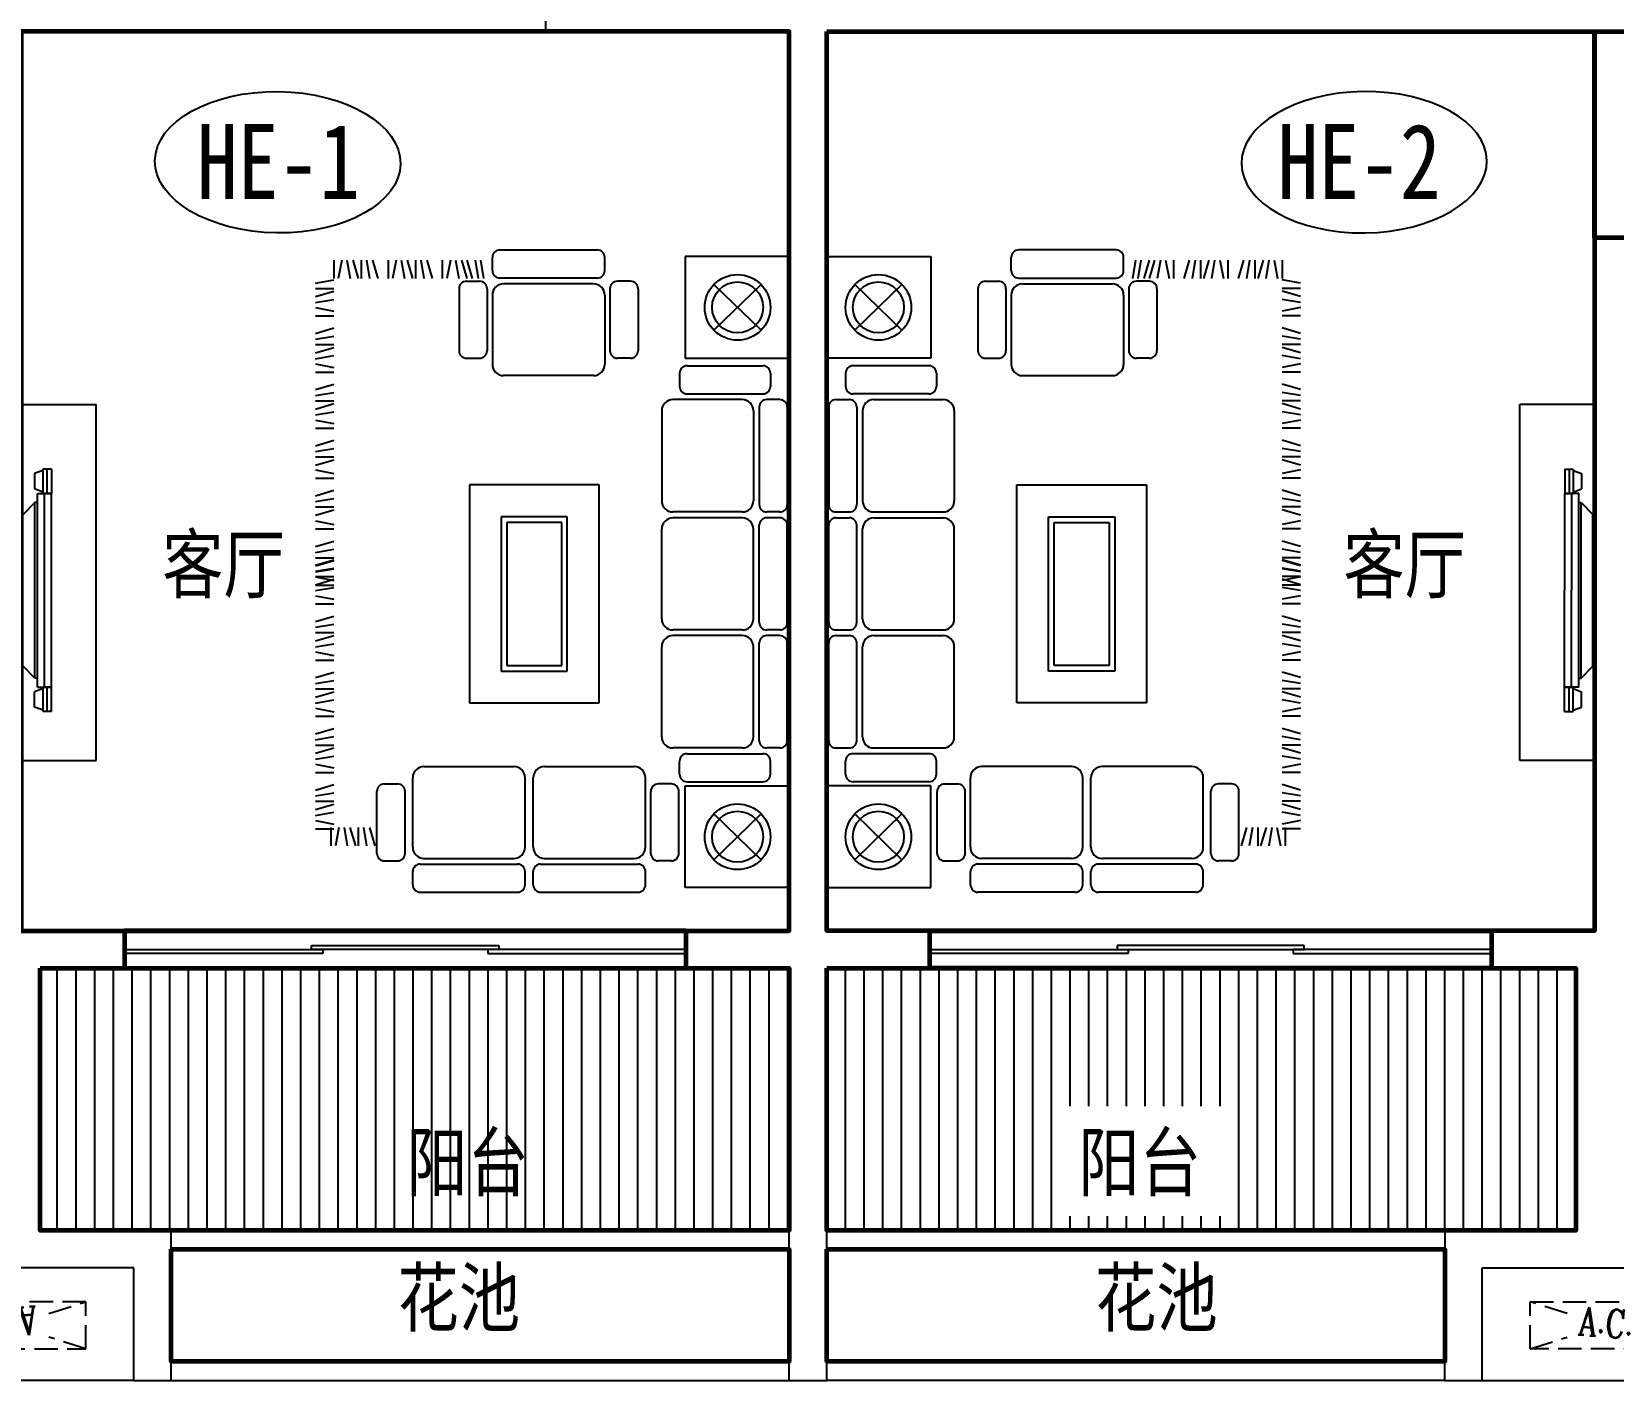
# Model space of a CAD drawing. Extents: x -555681 to -532641, y -677327 to -662427.
# Drawn here: x -547986 to -539541, y -677327 to -670127 of the extents above; entities that cross this region are included whole.
import ezdxf
from ezdxf.enums import TextEntityAlignment as Align

# ---------------------------------------------------------------- set-up
doc = ezdxf.new("R2010")
doc.units = 0
doc.header["$LTSCALE"] = 1000
doc.header["$MEASUREMENT"] = 0
doc.linetypes.add('DASH', pattern=[0.35, 0.25, -0.1])
doc.layers.get('0').update_dxf_attribs({"linetype": 'CONTINUOUS'})
for name, color, linetype in [('F', 8, 'CONTINUOUS'), ('KT', 5, 'DASH'), ('PUB_TEXT', 7, 'CONTINUOUS'), ('WALL', 2, 'CONTINUOUS'), ('屋顶轮廓阳台', 5, 'CONTINUOUS')]:
    doc.layers.add(name, color=color, linetype=linetype)
for name, color, linetype, lineweight in [('GT_客厅', 2, 'CONTINUOUS', 60), ('GT_花园', 74, 'CONTINUOUS', 60), ('GT_过道', 30, 'CONTINUOUS', 60), ('GT_门', 120, 'CONTINUOUS', 60), ('GT_阳台', 6, 'CONTINUOUS', 60)]:
    doc.layers.add(name, color=color, linetype=linetype, lineweight=lineweight)
doc.styles.add('-黑体', font='simhei.ttf', dxfattribs={"width": 0.8})
doc.styles.add('COMPLEX', font='COMPLEX')
doc.styles.add('黑体', font='simhei.ttf')

msp = doc.modelspace()

# ---------------------------------------------------------------- linework, layer by layer
for p, q in [((-548040.9, -672117.6), (-547641, -672117.5)), ((-547641, -674017.5), (-547641, -672117.5)), ((-540040.2, -674017.5), (-540040.2, -672117.5)), ((-539640.3, -672117.6), (-540040.2, -672117.5)), ((-539640.2, -674017.6), (-539640.2, -672117.6)), ((-547925.5, -672469.5), (-547970.5, -672486.7)), ((-547880.5, -672462.3), (-547925.5, -672462.3)), ((-547925.5, -672462.3), (-547925.4, -672592.3)), ((-547904.2, -672462.3), (-547904.1, -672592.3)), ((-547880.5, -672462.3), (-547880.4, -672592.3)), ((-539800.7, -672462.3), (-539755.7, -672462.3)), ((-539800.7, -672462.3), (-539800.7, -672592.3)), ((-539777, -672462.3), (-539777.1, -672592.3)), ((-539755.7, -672462.3), (-539755.7, -672592.3)), ((-539755.7, -672469.5), (-539710.7, -672486.7)), ((-547970.5, -672486.7), (-547970.5, -672567.9)), ((-539710.7, -672486.7), (-539710.7, -672567.9)), ((-547968.5, -672640.8), (-548030.4, -672705.6)), ((-547925.5, -672585.1), (-547970.5, -672567.9)), ((-547968.2, -673578.8), (-547968.5, -672640.8)), ((-547955.4, -672640.8), (-547968.5, -672640.8)), ((-547955.1, -673627.3), (-547955.4, -672592.3)), ((-547955.4, -672592.3), (-547880.4, -672592.3)), ((-547880.4, -672592.3), (-547925.4, -672592.3)), ((-547917.5, -673627.3), (-547917.9, -672592.3)), ((-547880.1, -673627.3), (-547880.4, -672592.3)), ((-539801.1, -673627.3), (-539800.7, -672592.3)), ((-539725.7, -672592.3), (-539800.7, -672592.3)), ((-539800.7, -672592.3), (-539755.7, -672592.3)), ((-539763.7, -673627.3), (-539763.3, -672592.3)), ((-539755.7, -672585.1), (-539710.7, -672567.9)), ((-539726.1, -673627.3), (-539725.7, -672592.3)), ((-539725.8, -672640.8), (-539712.7, -672640.8)), ((-539713, -673578.8), (-539712.7, -672640.8)), ((-539712.7, -672640.8), (-539650.8, -672705.6)), ((-539651, -673514), (-539650.8, -672705.6)), ((-547968.2, -673578.8), (-548030.2, -673514)), ((-539713, -673578.8), (-539651, -673514)), ((-547925.1, -673634.5), (-547970.1, -673651.7)), ((-547970.1, -673732.9), (-547970.1, -673651.7)), ((-547955.1, -673578.8), (-547968.2, -673578.8)), ((-547955.1, -673627.3), (-547880.1, -673627.3)), ((-547880.1, -673627.3), (-547925.1, -673627.3)), ((-547925.1, -673757.3), (-547925.1, -673627.3)), ((-547903.7, -673757.3), (-547903.8, -673627.3)), ((-547880.1, -673757.3), (-547880.1, -673627.3)), ((-539801.1, -673627.3), (-539756.1, -673627.3)), ((-539726.1, -673627.3), (-539801.1, -673627.3)), ((-539801.1, -673757.3), (-539801.1, -673627.3)), ((-539777.4, -673757.3), (-539777.4, -673627.3)), ((-539756.1, -673757.3), (-539756.1, -673627.3)), ((-539756.1, -673634.5), (-539711.1, -673651.7)), ((-539726.1, -673578.8), (-539713, -673578.8)), ((-539711.1, -673732.9), (-539711.1, -673651.7)), ((-547925.1, -673750.1), (-547970.1, -673732.9)), ((-539756.1, -673750.1), (-539711.1, -673732.9)), ((-547880.1, -673757.3), (-547925.1, -673757.3)), ((-539801.1, -673757.3), (-539756.1, -673757.3)), ((-548040.3, -674017.6), (-547641, -674017.5)), ((-539640.9, -674017.6), (-540040.2, -674017.5))]:
    msp.add_line(p, q)
at = {"color": 0, "linetype": 'Continuous', "extrusion": (0, 0, -1)}
for p, q in [((-547490.9, -675048.3), (-547490.9, -675027.4)), ((-547490.9, -675027.4), (-546430.9, -675027.4)), ((-546430.9, -675048.3), (-547490.9, -675048.3)), ((-546490.9, -675027.4), (-546490.9, -675006.6)), ((-546490.9, -675006.6), (-545490.9, -675006.6)), ((-545490.9, -675027.4), (-546490.9, -675027.4)), ((-546430.9, -675027.4), (-546430.9, -675048.3)), ((-545550.9, -675027.4), (-545550.9, -675048.3)), ((-544490.9, -675027.4), (-545550.9, -675027.4)), ((-545550.9, -675048.3), (-544490.9, -675048.3)), ((-545490.9, -675006.6), (-545490.9, -675027.4)), ((-544490.9, -675048.3), (-544490.9, -675027.4)), ((-543190.9, -675048.3), (-543190.9, -675027.4)), ((-543190.9, -675027.4), (-542130.9, -675027.4)), ((-542130.9, -675048.3), (-543190.9, -675048.3)), ((-542190.9, -675006.6), (-542190.9, -675027.4)), ((-541190.9, -675006.6), (-542190.9, -675006.6)), ((-542190.9, -675027.4), (-541190.9, -675027.4)), ((-542130.9, -675027.4), (-542130.9, -675048.3)), ((-541250.9, -675027.4), (-541250.9, -675048.3)), ((-540190.9, -675027.4), (-541250.9, -675027.4)), ((-541250.9, -675048.3), (-540190.9, -675048.3)), ((-541190.9, -675027.4), (-541190.9, -675006.6)), ((-540190.9, -675048.3), (-540190.9, -675027.4))]:
    msp.add_line(p, q, dxfattribs=at)
at = {"layer": 'F'}
for p, q in [((-546373.2, -671347, 0), (-546373.2, -671445, 0)), ((-546329.4, -671347, 0), (-546348.5, -671445, 0)), ((-546302.2, -671347, 0), (-546285.6, -671445, 0)), ((-546270.7, -671347, 0), (-546241.9, -671445, 0)), ((-546226.5, -671347, 0), (-546226.5, -671445, 0)), ((-546198.2, -671347, 0), (-546181.6, -671445, 0)), ((-546166.6, -671347, 0), (-546137.8, -671445, 0)), ((-546083.2, -671347, 0), (-546083.2, -671445, 0)), ((-546039.4, -671347, 0), (-546058.5, -671445, 0)), ((-546012.2, -671347, 0), (-545995.6, -671445, 0)), ((-545980.7, -671347, 0), (-545951.9, -671445, 0)), ((-545936.5, -671347, 0), (-545936.5, -671445, 0)), ((-545908.2, -671347, 0), (-545891.6, -671445, 0)), ((-545876.6, -671347, 0), (-545847.8, -671445, 0)), ((-545793.2, -671347, 0), (-545793.2, -671445, 0)), ((-545749.4, -671347, 0), (-545768.5, -671445, 0)), ((-545722.2, -671347, 0), (-545705.6, -671445, 0)), ((-545690.7, -671347, 0), (-545661.9, -671445, 0)), ((-545662.3, -671347, 0), (-545633.5, -671445, 0)), ((-545618.2, -671347, 0), (-545601.6, -671445, 0)), ((-545589.8, -671347, 0), (-545573.2, -671445, 0)), ((-545526, -671403.1, 0), (-545526, -671333.1, 0)), ((-545486, -671293.1, 0), (-544966, -671293.1, 0)), ((-544926, -671403.1, 0), (-544926, -671333.1, 0)), ((-544496, -671328.2, 0), (-544496, -671870.8, 0)), ((-543938.2, -671328.2, 0), (-544496, -671328.2, 0)), ((-543938.2, -671870.8, 0), (-543938.2, -671328.2, 0)), ((-543743.6, -671870.8, 0), (-543743.6, -671328.2, 0)), ((-543743.6, -671328.2, 0), (-543185.8, -671328.2, 0)), ((-543185.8, -671328.2, 0), (-543185.8, -671870.8, 0)), ((-542755.8, -671403.1, 0), (-542755.8, -671333.1, 0)), ((-542195.8, -671293.1, 0), (-542715.8, -671293.1, 0)), ((-542155.8, -671403.1, 0), (-542155.8, -671333.1, 0)), ((-542092, -671347, 0), (-542108.6, -671445, 0)), ((-542063.6, -671347, 0), (-542080.2, -671445, 0)), ((-542019.5, -671347, 0), (-542048.3, -671445, 0)), ((-541991.1, -671347, 0), (-542019.9, -671445, 0)), ((-541959.6, -671347, 0), (-541976.2, -671445, 0)), ((-541932.4, -671347, 0), (-541913.3, -671445, 0)), ((-541888.6, -671347, 0), (-541888.6, -671445, 0)), ((-541805.2, -671347, 0), (-541834, -671445, 0)), ((-541773.6, -671347, 0), (-541790.2, -671445, 0)), ((-541745.3, -671347, 0), (-541745.3, -671445, 0)), ((-541701.1, -671347, 0), (-541729.9, -671445, 0)), ((-541669.6, -671347, 0), (-541686.2, -671445, 0)), ((-541642.4, -671347, 0), (-541623.3, -671445, 0)), ((-541598.6, -671347, 0), (-541598.6, -671445, 0)), ((-541515.2, -671347, 0), (-541544, -671445, 0)), ((-541483.6, -671347, 0), (-541500.2, -671445, 0)), ((-541455.3, -671347, 0), (-541455.3, -671445, 0)), ((-541411.1, -671347, 0), (-541439.9, -671445, 0)), ((-541379.6, -671347, 0), (-541396.2, -671445, 0)), ((-541352.4, -671347, 0), (-541333.3, -671445, 0)), ((-541308.6, -671347, 0), (-541308.6, -671445, 0)), ((-546471.1, -671469.6, 0), (-546373.2, -671453, 0)), ((-544966, -671443.1, 0), (-545486, -671443.1, 0)), ((-542715.8, -671443.1, 0), (-542195.8, -671443.1, 0)), ((-541210.7, -671469.6, 0), (-541308.6, -671453, 0)), ((-546471.1, -671497.9, 0), (-546373.2, -671497.9, 0)), ((-546471.1, -671542.1, 0), (-546373.2, -671513.3, 0)), ((-545704, -671500.2, 0), (-545704, -671830.7, 0)), ((-545664, -671460.2, 0), (-545594, -671460.2, 0)), ((-545554, -671500.2, 0), (-545554, -671830.7, 0)), ((-545526, -671533.5, 0), (-545526, -671903.5, 0)), ((-544986, -671473.5, 0), (-545466, -671473.5, 0)), ((-544926, -671533.5, 0), (-544926, -671903.5, 0)), ((-544898, -671500.2, 0), (-544898, -671830.7, 0)), ((-544788, -671460.2, 0), (-544858, -671460.2, 0)), ((-544748, -671500.2, 0), (-544748, -671830.7, 0)), ((-544091.4, -671477.2, 0), (-544342.8, -671721.8, 0)), ((-544342.8, -671477.2, 0), (-544091.4, -671721.8, 0)), ((-543590.4, -671477.2, 0), (-543339, -671721.8, 0)), ((-543339, -671477.2, 0), (-543590.4, -671721.8, 0)), ((-542933.8, -671500.2, 0), (-542933.8, -671830.7, 0)), ((-542893.8, -671460.2, 0), (-542823.8, -671460.2, 0)), ((-542783.8, -671500.2, 0), (-542783.8, -671830.7, 0)), ((-542755.8, -671533.5, 0), (-542755.8, -671903.5, 0)), ((-542695.8, -671473.5, 0), (-542215.8, -671473.5, 0)), ((-542155.8, -671533.5, 0), (-542155.8, -671903.5, 0)), ((-542127.8, -671500.2, 0), (-542127.8, -671830.7, 0)), ((-542017.8, -671460.2, 0), (-542087.8, -671460.2, 0)), ((-541977.8, -671500.2, 0), (-541977.8, -671830.7, 0)), ((-541210.7, -671497.9, 0), (-541308.6, -671497.9, 0)), ((-541210.7, -671542.1, 0), (-541308.6, -671513.3, 0)), ((-546471.1, -671573.6, 0), (-546373.2, -671557, 0)), ((-546471.1, -671600.8, 0), (-546373.2, -671619.9, 0)), ((-541210.7, -671573.6, 0), (-541308.6, -671557, 0)), ((-541210.7, -671600.8, 0), (-541308.6, -671619.9, 0)), ((-546471.1, -671644.6, 0), (-546373.2, -671644.6, 0)), ((-546471.1, -671738, 0), (-546373.2, -671709.2, 0)), ((-541210.7, -671644.6, 0), (-541308.6, -671644.6, 0)), ((-541210.7, -671738, 0), (-541308.6, -671709.2, 0)), ((-546471.1, -671769.6, 0), (-546373.2, -671753, 0)), ((-541210.7, -671769.6, 0), (-541308.6, -671753, 0)), ((-546471.1, -671797.9, 0), (-546373.2, -671797.9, 0)), ((-546471.1, -671842.1, 0), (-546373.2, -671813.3, 0)), ((-546471.1, -671873.6, 0), (-546373.2, -671857, 0)), ((-545664, -671870.7, 0), (-545594, -671870.7, 0)), ((-544788, -671870.7, 0), (-544858, -671870.7, 0)), ((-544496, -671870.8, 0), (-543938.2, -671870.8, 0)), ((-543185.8, -671870.8, 0), (-543743.6, -671870.8, 0)), ((-542893.8, -671870.7, 0), (-542823.8, -671870.7, 0)), ((-542017.8, -671870.7, 0), (-542087.8, -671870.7, 0)), ((-541210.7, -671797.9, 0), (-541308.6, -671797.9, 0)), ((-541210.7, -671842.1, 0), (-541308.6, -671813.3, 0)), ((-541210.7, -671873.6, 0), (-541308.6, -671857, 0)), ((-546471.1, -671900.8, 0), (-546373.2, -671919.9, 0)), ((-546471.1, -671944.6, 0), (-546373.2, -671944.6, 0)), ((-544986, -671963.5, 0), (-545466, -671963.5, 0)), ((-544526.4, -671951.2, 0), (-544526.4, -672021.2, 0)), ((-544486.4, -671911.2, 0), (-544081.8, -671911.2, 0)), ((-544041.8, -671951.2, 0), (-544041.8, -672021.2, 0)), ((-543640, -671951.2, 0), (-543640, -672021.2, 0)), ((-543195.4, -671911.2, 0), (-543600, -671911.2, 0)), ((-543155.4, -671951.2, 0), (-543155.4, -672021.2, 0)), ((-542695.8, -671963.5, 0), (-542215.8, -671963.5, 0)), ((-541210.7, -671900.8, 0), (-541308.6, -671919.9, 0)), ((-541210.7, -671944.6, 0), (-541308.6, -671944.6, 0)), ((-546471.1, -672038, 0), (-546373.2, -672009.2, 0)), ((-541210.7, -672038, 0), (-541308.6, -672009.2, 0)), ((-546471.1, -672069.6, 0), (-546373.2, -672053, 0)), ((-546471.1, -672097.9, 0), (-546373.2, -672097.9, 0)), ((-546471.1, -672142.1, 0), (-546373.2, -672113.3, 0)), ((-544191.8, -672091.6, 0), (-544561.8, -672091.6, 0)), ((-544486.4, -672061.2, 0), (-544081.8, -672061.2, 0)), ((-544101.4, -672131.6, 0), (-544101.4, -672651.6, 0)), ((-543991.4, -672091.6, 0), (-544061.4, -672091.6, 0)), ((-543951.4, -672131.6, 0), (-543951.4, -672651.6, 0)), ((-543730.4, -672131.6, 0), (-543730.4, -672651.6, 0)), ((-543690.4, -672091.6, 0), (-543620.4, -672091.6, 0)), ((-543195.4, -672061.2, 0), (-543600, -672061.2, 0)), ((-543580.4, -672131.6, 0), (-543580.4, -672651.6, 0)), ((-543490, -672091.6, 0), (-543120, -672091.6, 0)), ((-541210.7, -672069.6, 0), (-541308.6, -672053, 0)), ((-541210.7, -672097.9, 0), (-541308.6, -672097.9, 0)), ((-541210.7, -672142.1, 0), (-541308.6, -672113.3, 0)), ((-546471.1, -672173.6, 0), (-546373.2, -672157, 0)), ((-546471.1, -672200.8, 0), (-546373.2, -672219.9, 0)), ((-544621.8, -672151.6, 0), (-544621.8, -672631.6, 0)), ((-544131.8, -672151.6, 0), (-544131.8, -672631.6, 0)), ((-543550, -672151.6, 0), (-543550, -672631.6, 0)), ((-543060, -672151.6, 0), (-543060, -672631.6, 0)), ((-541210.7, -672173.6, 0), (-541308.6, -672157, 0)), ((-541210.7, -672200.8, 0), (-541308.6, -672219.9, 0)), ((-546471.1, -672244.6, 0), (-546373.2, -672244.6, 0)), ((-541210.7, -672244.6, 0), (-541308.6, -672244.6, 0)), ((-546471.1, -672338, 0), (-546373.2, -672309.2, 0)), ((-546471.1, -672369.6, 0), (-546373.2, -672353, 0)), ((-541210.7, -672338, 0), (-541308.6, -672309.2, 0)), ((-541210.7, -672369.6, 0), (-541308.6, -672353, 0)), ((-546471.1, -672397.9, 0), (-546373.2, -672397.9, 0)), ((-546471.1, -672442.1, 0), (-546373.2, -672413.3, 0)), ((-546471.1, -672467.4, 0), (-546373.2, -672486.5, 0)), ((-541210.7, -672397.9, 0), (-541308.6, -672397.9, 0)), ((-541210.7, -672442.1, 0), (-541308.6, -672413.3, 0)), ((-541210.7, -672467.4, 0), (-541308.6, -672486.5, 0)), ((-546471.1, -672511.2, 0), (-546373.2, -672511.2, 0)), ((-545648.5, -672547.4, 0), (-545648.5, -673710.8, 0)), ((-544955.9, -672547.4, 0), (-545648.5, -672547.4, 0)), ((-544955.9, -673710.8, 0), (-544955.9, -672547.4, 0)), ((-542725.9, -673710.8, 0), (-542725.9, -672547.4, 0)), ((-542725.9, -672547.4, 0), (-542033.3, -672547.4, 0)), ((-542033.3, -672547.4, 0), (-542033.3, -673710.8, 0)), ((-541210.7, -672511.2, 0), (-541308.6, -672511.2, 0)), ((-546471.1, -672604.6, 0), (-546373.2, -672575.8, 0)), ((-546471.1, -672636.2, 0), (-546373.2, -672619.6, 0)), ((-541210.7, -672604.6, 0), (-541308.6, -672575.8, 0)), ((-541210.7, -672636.2, 0), (-541308.6, -672619.6, 0)), ((-546471.1, -672664.5, 0), (-546373.2, -672664.5, 0)), ((-546471.1, -672708.7, 0), (-546373.2, -672679.9, 0)), ((-545478.5, -672717.4, 0), (-545478.5, -673540.8, 0)), ((-545125.9, -672717.4, 0), (-545478.5, -672717.4, 0)), ((-545125.9, -673540.8, 0), (-545125.9, -672717.4, 0)), ((-544191.8, -672691.6, 0), (-544561.8, -672691.6, 0)), ((-544191.8, -672722.9, 0), (-544561.8, -672722.9, 0)), ((-543991.4, -672691.6, 0), (-544061.4, -672691.6, 0)), ((-543991.4, -672722.9, 0), (-544061.4, -672722.9, 0)), ((-543690.4, -672691.6, 0), (-543620.4, -672691.6, 0)), ((-543690.4, -672722.9, 0), (-543620.4, -672722.9, 0)), ((-543490, -672691.6, 0), (-543120, -672691.6, 0)), ((-543490, -672722.9, 0), (-543120, -672722.9, 0)), ((-542555.9, -673540.8, 0), (-542555.9, -672717.4, 0)), ((-542555.9, -672717.4, 0), (-542203.3, -672717.4, 0)), ((-542203.3, -672717.4, 0), (-542203.3, -673540.8, 0)), ((-541210.7, -672664.5, 0), (-541308.6, -672664.5, 0)), ((-541210.7, -672708.7, 0), (-541308.6, -672679.9, 0)), ((-546471.1, -672738.7, 0), (-546373.2, -672757.7, 0)), ((-546471.1, -672782.4, 0), (-546373.2, -672782.4, 0)), ((-545448.5, -672747.4, 0), (-545448.5, -673510.8, 0)), ((-545155.9, -672747.4, 0), (-545448.5, -672747.4, 0)), ((-545155.9, -673510.8, 0), (-545155.9, -672747.4, 0)), ((-544621.8, -673261.6, 0), (-544621.8, -672781.6, 0)), ((-544131.8, -673261.6, 0), (-544131.8, -672781.6, 0)), ((-544101.4, -673281.6, 0), (-544101.4, -672761.6, 0)), ((-543951.4, -673281.6, 0), (-543951.4, -672761.6, 0)), ((-543730.4, -673281.6, 0), (-543730.4, -672761.6, 0)), ((-543580.4, -673281.6, 0), (-543580.4, -672761.6, 0)), ((-543550, -673261.6, 0), (-543550, -672781.6, 0)), ((-543060, -673261.6, 0), (-543060, -672781.6, 0)), ((-542525.9, -673510.8, 0), (-542525.9, -672747.4, 0)), ((-542525.9, -672747.4, 0), (-542233.3, -672747.4, 0)), ((-542233.3, -672747.4, 0), (-542233.3, -673510.8, 0)), ((-541210.7, -672738.7, 0), (-541308.6, -672757.7, 0)), ((-541210.7, -672782.4, 0), (-541308.6, -672782.4, 0)), ((-546471.1, -672875.9, 0), (-546373.2, -672847.1, 0)), ((-546471.1, -672907.4, 0), (-546373.2, -672890.8, 0)), ((-541210.7, -672875.9, 0), (-541308.6, -672847.1, 0)), ((-541210.7, -672907.4, 0), (-541308.6, -672890.8, 0)), ((-546471.1, -672935.8, 0), (-546373.2, -672935.8, 0)), ((-546471.1, -672975.9, 0), (-546373.2, -672947.1, 0)), ((-546471.1, -672979.9, 0), (-546373.2, -672951.1, 0)), ((-541210.7, -672935.8, 0), (-541308.6, -672935.8, 0)), ((-541210.7, -672975.9, 0), (-541308.6, -672947.1, 0)), ((-541210.7, -672979.9, 0), (-541308.6, -672951.1, 0)), ((-546471.1, -673007.4, 0), (-546373.2, -672990.8, 0)), ((-546471.1, -673011.5, 0), (-546373.2, -672994.9, 0)), ((-546471.1, -673035.8, 0), (-546373.2, -673035.8, 0)), ((-546471.1, -673038.7, 0), (-546373.2, -673057.7, 0)), ((-546471.1, -673079.9, 0), (-546373.2, -673051.1, 0)), ((-541210.7, -673007.4, 0), (-541308.6, -672990.8, 0)), ((-541210.7, -673011.5, 0), (-541308.6, -672994.9, 0)), ((-541210.7, -673035.8, 0), (-541308.6, -673035.8, 0)), ((-541210.7, -673038.7, 0), (-541308.6, -673057.7, 0)), ((-541210.7, -673079.9, 0), (-541308.6, -673051.1, 0)), ((-546471.1, -673082.4, 0), (-546373.2, -673082.4, 0)), ((-546471.1, -673111.5, 0), (-546373.2, -673094.9, 0)), ((-546471.1, -673138.7, 0), (-546373.2, -673157.7, 0)), ((-541210.7, -673082.4, 0), (-541308.6, -673082.4, 0)), ((-541210.7, -673111.5, 0), (-541308.6, -673094.9, 0)), ((-541210.7, -673138.7, 0), (-541308.6, -673157.7, 0)), ((-546471.1, -673182.4, 0), (-546373.2, -673182.4, 0)), ((-541210.7, -673182.4, 0), (-541308.6, -673182.4, 0)), ((-546471.1, -673275.9, 0), (-546373.2, -673247.1, 0)), ((-546471.1, -673307.4, 0), (-546373.2, -673290.8, 0)), ((-541210.7, -673275.9, 0), (-541308.6, -673247.1, 0)), ((-541210.7, -673307.4, 0), (-541308.6, -673290.8, 0)), ((-546471.1, -673335.8, 0), (-546373.2, -673335.8, 0)), ((-546471.1, -673379.9, 0), (-546373.2, -673351.1, 0)), ((-546471.1, -673411.5, 0), (-546373.2, -673394.9, 0)), ((-544191.8, -673321.6, 0), (-544561.8, -673321.6, 0)), ((-544191.8, -673351.6, 0), (-544561.8, -673351.6, 0)), ((-544101.4, -673911.6, 0), (-544101.4, -673391.6, 0)), ((-543991.4, -673321.6, 0), (-544061.4, -673321.6, 0)), ((-543991.4, -673351.6, 0), (-544061.4, -673351.6, 0)), ((-543951.4, -673911.6, 0), (-543951.4, -673391.6, 0)), ((-543730.4, -673911.6, 0), (-543730.4, -673391.6, 0)), ((-543690.4, -673321.6, 0), (-543620.4, -673321.6, 0)), ((-543690.4, -673351.6, 0), (-543620.4, -673351.6, 0)), ((-543580.4, -673911.6, 0), (-543580.4, -673391.6, 0)), ((-543490, -673321.6, 0), (-543120, -673321.6, 0)), ((-543490, -673351.6, 0), (-543120, -673351.6, 0)), ((-541210.7, -673335.8, 0), (-541308.6, -673335.8, 0)), ((-541210.7, -673379.9, 0), (-541308.6, -673351.1, 0)), ((-541210.7, -673411.5, 0), (-541308.6, -673394.9, 0)), ((-546471.1, -673438.7, 0), (-546373.2, -673457.7, 0)), ((-546471.1, -673482.4, 0), (-546373.2, -673482.4, 0)), ((-544621.8, -673891.6, 0), (-544621.8, -673411.6, 0)), ((-544131.8, -673891.6, 0), (-544131.8, -673411.6, 0)), ((-543550, -673891.6, 0), (-543550, -673411.6, 0)), ((-543060, -673891.6, 0), (-543060, -673411.6, 0)), ((-541210.7, -673438.7, 0), (-541308.6, -673457.7, 0)), ((-541210.7, -673482.4, 0), (-541308.6, -673482.4, 0)), ((-546471.1, -673575.9, 0), (-546373.2, -673547.1, 0)), ((-545478.5, -673540.8, 0), (-545125.9, -673540.8, 0)), ((-545448.5, -673510.8, 0), (-545155.9, -673510.8, 0)), ((-542203.3, -673540.8, 0), (-542555.9, -673540.8, 0)), ((-542233.3, -673510.8, 0), (-542525.9, -673510.8, 0)), ((-541210.7, -673575.9, 0), (-541308.6, -673547.1, 0)), ((-546471.1, -673607.4, 0), (-546373.2, -673590.8, 0)), ((-546471.1, -673635.8, 0), (-546373.2, -673635.8, 0)), ((-546471.1, -673679.9, 0), (-546373.2, -673651.1, 0)), ((-541210.7, -673607.4, 0), (-541308.6, -673590.8, 0)), ((-541210.7, -673635.8, 0), (-541308.6, -673635.8, 0)), ((-541210.7, -673679.9, 0), (-541308.6, -673651.1, 0)), ((-546471.1, -673711.5, 0), (-546373.2, -673694.9, 0)), ((-546471.1, -673738.7, 0), (-546373.2, -673757.7, 0)), ((-545648.5, -673710.8, 0), (-544955.9, -673710.8, 0)), ((-542033.3, -673710.8, 0), (-542725.9, -673710.8, 0)), ((-541210.7, -673711.5, 0), (-541308.6, -673694.9, 0)), ((-541210.7, -673738.7, 0), (-541308.6, -673757.7, 0)), ((-546471.1, -673782.4, 0), (-546373.2, -673782.4, 0)), ((-541210.7, -673782.4, 0), (-541308.6, -673782.4, 0)), ((-546471.1, -673875.9, 0), (-546373.2, -673847.1, 0)), ((-546471.1, -673907.4, 0), (-546373.2, -673890.8, 0)), ((-541210.7, -673875.9, 0), (-541308.6, -673847.1, 0)), ((-541210.7, -673907.4, 0), (-541308.6, -673890.8, 0)), ((-546471.1, -673935.8, 0), (-546373.2, -673935.8, 0)), ((-546471.1, -673979.9, 0), (-546373.2, -673951.1, 0)), ((-544191.8, -673951.6, 0), (-544561.8, -673951.6, 0)), ((-544486.4, -673982.1, 0), (-544081.8, -673982.1, 0)), ((-543991.4, -673951.6, 0), (-544061.4, -673951.6, 0)), ((-543690.4, -673951.6, 0), (-543620.4, -673951.6, 0)), ((-543195.4, -673982.1, 0), (-543600, -673982.1, 0)), ((-543490, -673951.6, 0), (-543120, -673951.6, 0)), ((-541210.7, -673935.8, 0), (-541308.6, -673935.8, 0)), ((-541210.7, -673979.9, 0), (-541308.6, -673951.1, 0)), ((-546471.1, -674011.5, 0), (-546373.2, -673994.9, 0)), ((-546471.1, -674038.7, 0), (-546373.2, -674057.7, 0)), ((-545891.2, -674051.1, 0), (-545411.2, -674051.1, 0)), ((-545248.2, -674051.1, 0), (-544768.2, -674051.1, 0)), ((-544526.4, -674092.1, 0), (-544526.4, -674022.1, 0)), ((-544041.8, -674092.1, 0), (-544041.8, -674022.1, 0)), ((-543640, -674092.1, 0), (-543640, -674022.1, 0)), ((-543155.4, -674092.1, 0), (-543155.4, -674022.1, 0)), ((-542433.6, -674051.1, 0), (-542913.6, -674051.1, 0)), ((-541790.6, -674051.1, 0), (-542270.6, -674051.1, 0)), ((-541210.7, -674011.5, 0), (-541308.6, -673994.9, 0)), ((-541210.7, -674038.7, 0), (-541308.6, -674057.7, 0)), ((-546471.1, -674082.4, 0), (-546373.2, -674082.4, 0)), ((-546471.1, -674175.9, 0), (-546373.2, -674147.1, 0)), ((-546102.1, -674143.8, 0), (-546032.1, -674143.8, 0)), ((-545951.2, -674481.1, 0), (-545951.2, -674111.1, 0)), ((-545351.2, -674481.1, 0), (-545351.2, -674111.1, 0)), ((-545308.2, -674481.1, 0), (-545308.2, -674111.1, 0)), ((-544708.2, -674481.1, 0), (-544708.2, -674111.1, 0)), ((-544570.2, -674143.8, 0), (-544640.2, -674143.8, 0)), ((-544496, -674697, 0), (-544496, -674154.3, 0)), ((-544496, -674154.3, 0), (-543938.2, -674154.3, 0)), ((-544486.4, -674132.1, 0), (-544081.8, -674132.1, 0)), ((-543938.2, -674154.3, 0), (-543938.2, -674697, 0)), ((-543743.6, -674154.3, 0), (-543743.6, -674697, 0)), ((-543185.8, -674154.3, 0), (-543743.6, -674154.3, 0)), ((-543195.4, -674132.1, 0), (-543600, -674132.1, 0)), ((-543185.8, -674697, 0), (-543185.8, -674154.3, 0)), ((-543111.6, -674143.8, 0), (-543041.6, -674143.8, 0)), ((-542973.6, -674481.1, 0), (-542973.6, -674111.1, 0)), ((-542373.6, -674481.1, 0), (-542373.6, -674111.1, 0)), ((-542330.6, -674481.1, 0), (-542330.6, -674111.1, 0)), ((-541730.6, -674481.1, 0), (-541730.6, -674111.1, 0)), ((-541579.7, -674143.8, 0), (-541649.7, -674143.8, 0)), ((-541210.7, -674082.4, 0), (-541308.6, -674082.4, 0)), ((-541210.7, -674175.9, 0), (-541308.6, -674147.1, 0)), ((-546471.1, -674207.4, 0), (-546373.2, -674190.8, 0)), ((-546471.1, -674235.8, 0), (-546373.2, -674235.8, 0)), ((-546142.1, -674514.4, 0), (-546142.1, -674183.8, 0)), ((-545992.1, -674514.4, 0), (-545992.1, -674183.8, 0)), ((-544680.2, -674514.4, 0), (-544680.2, -674183.8, 0)), ((-544530.2, -674514.4, 0), (-544530.2, -674183.8, 0)), ((-543151.6, -674514.4, 0), (-543151.6, -674183.8, 0)), ((-543001.6, -674514.4, 0), (-543001.6, -674183.8, 0)), ((-541689.7, -674514.4, 0), (-541689.7, -674183.8, 0)), ((-541539.7, -674514.4, 0), (-541539.7, -674183.8, 0)), ((-541210.7, -674207.4, 0), (-541308.6, -674190.8, 0)), ((-541210.7, -674235.8, 0), (-541308.6, -674235.8, 0)), ((-546471.1, -674279.9, 0), (-546373.2, -674251.1, 0)), ((-546471.1, -674311.5, 0), (-546373.2, -674294.9, 0)), ((-544342.8, -674547.9, 0), (-544091.4, -674303.4, 0)), ((-544091.4, -674547.9, 0), (-544342.8, -674303.4, 0)), ((-543339, -674547.9, 0), (-543590.4, -674303.4, 0)), ((-543590.4, -674547.9, 0), (-543339, -674303.4, 0)), ((-541210.7, -674279.9, 0), (-541308.6, -674251.1, 0)), ((-541210.7, -674311.5, 0), (-541308.6, -674294.9, 0)), ((-546471.1, -674338.7, 0), (-546373.2, -674357.7, 0)), ((-546471.1, -674382.4, 0), (-546373.2, -674382.4, 0)), ((-546388.8, -674376.1, 0), (-546388.8, -674474, 0)), ((-546345, -674376.1, 0), (-546364.1, -674474, 0)), ((-546317.9, -674376.1, 0), (-546301.3, -674474, 0)), ((-546286.3, -674376.1, 0), (-546257.5, -674474, 0)), ((-546242.2, -674376.1, 0), (-546242.2, -674474, 0)), ((-546213.8, -674376.1, 0), (-546197.2, -674474, 0)), ((-546182.2, -674376.1, 0), (-546153.4, -674474, 0)), ((-541499.6, -674376.1, 0), (-541528.4, -674474, 0)), ((-541468, -674376.1, 0), (-541484.6, -674474, 0)), ((-541439.6, -674376.1, 0), (-541439.6, -674474, 0)), ((-541395.5, -674376.1, 0), (-541424.3, -674474, 0)), ((-541363.9, -674376.1, 0), (-541380.6, -674474, 0)), ((-541336.8, -674376.1, 0), (-541317.7, -674474, 0)), ((-541210.7, -674338.7, 0), (-541308.6, -674357.7, 0)), ((-541210.7, -674382.4, 0), (-541308.6, -674382.4, 0)), ((-541293, -674376.1, 0), (-541293, -674474, 0)), ((-546102.1, -674554.4, 0), (-546032.1, -674554.4, 0)), ((-545911.2, -674571.5, 0), (-545391.2, -674571.5, 0)), ((-545891.2, -674541.1, 0), (-545411.2, -674541.1, 0)), ((-545268.2, -674571.5, 0), (-544748.2, -674571.5, 0)), ((-545248.2, -674541.1, 0), (-544768.2, -674541.1, 0)), ((-544570.2, -674554.4, 0), (-544640.2, -674554.4, 0)), ((-543111.6, -674554.4, 0), (-543041.6, -674554.4, 0)), ((-542413.6, -674571.5, 0), (-542933.6, -674571.5, 0)), ((-542433.6, -674541.1, 0), (-542913.6, -674541.1, 0)), ((-541770.6, -674571.5, 0), (-542290.6, -674571.5, 0)), ((-541790.6, -674541.1, 0), (-542270.6, -674541.1, 0)), ((-541579.7, -674554.4, 0), (-541649.7, -674554.4, 0)), ((-545951.2, -674681.5, 0), (-545951.2, -674611.5, 0)), ((-545351.2, -674681.5, 0), (-545351.2, -674611.5, 0)), ((-545308.2, -674681.5, 0), (-545308.2, -674611.5, 0)), ((-544708.2, -674681.5, 0), (-544708.2, -674611.5, 0)), ((-542973.6, -674681.5, 0), (-542973.6, -674611.5, 0)), ((-542373.6, -674681.5, 0), (-542373.6, -674611.5, 0)), ((-542330.6, -674681.5, 0), (-542330.6, -674611.5, 0)), ((-541730.6, -674681.5, 0), (-541730.6, -674611.5, 0)), ((-545911.2, -674721.5, 0), (-545391.2, -674721.5, 0)), ((-545268.2, -674721.5, 0), (-544748.2, -674721.5, 0)), ((-543938.2, -674697, 0), (-544496, -674697, 0)), ((-543743.6, -674697, 0), (-543185.8, -674697, 0)), ((-542413.6, -674721.5, 0), (-542933.6, -674721.5, 0)), ((-541770.6, -674721.5, 0), (-542290.6, -674721.5, 0))]:
    msp.add_line(p, q, dxfattribs=at)
at = {"layer": 'F', "linetype": 'Continuous'}
for p, q in [((-547848.7, -676527.4), (-547848.7, -675127.4)), ((-547748.7, -676527.4), (-547748.7, -675127.4)), ((-547648.7, -676527.4), (-547648.7, -675127.4)), ((-547548.7, -676527.4), (-547548.7, -675127.4)), ((-547448.7, -676527.4), (-547448.7, -675127.4)), ((-547348.7, -676527.4), (-547348.7, -675127.4)), ((-547248.7, -676527.4), (-547248.7, -675127.4)), ((-547148.7, -676527.4), (-547148.7, -675127.4)), ((-547048.7, -676527.4), (-547048.7, -675127.4)), ((-546948.7, -676527.4), (-546948.7, -675127.4)), ((-546848.7, -676527.4), (-546848.7, -675127.4)), ((-546748.7, -676527.4), (-546748.7, -675127.4)), ((-546648.7, -676527.4), (-546648.7, -675127.4)), ((-546548.7, -676527.4), (-546548.7, -675127.4)), ((-546448.7, -676527.4), (-546448.7, -675127.4)), ((-546348.7, -676527.4), (-546348.7, -675127.4)), ((-546248.7, -676527.4), (-546248.7, -675127.4)), ((-546148.7, -676527.4), (-546148.7, -675127.4)), ((-546048.7, -676527.4), (-546048.7, -675127.4)), ((-545948.7, -676527.4), (-545948.7, -675127.4)), ((-545848.7, -676527.4), (-545848.7, -675127.4)), ((-545748.7, -676527.4), (-545748.7, -675127.4)), ((-545648.7, -676527.4), (-545648.7, -675127.4)), ((-545548.7, -676527.4), (-545548.7, -675127.4)), ((-545448.7, -676527.4), (-545448.7, -675127.4)), ((-545348.7, -676527.4), (-545348.7, -675127.4)), ((-545248.7, -676527.4), (-545248.7, -675127.4)), ((-545148.7, -676527.4), (-545148.7, -675127.4)), ((-545048.7, -676527.4), (-545048.7, -675127.4)), ((-544948.7, -676527.4), (-544948.7, -675127.4)), ((-544848.7, -676527.4), (-544848.7, -675127.4)), ((-544748.7, -676527.4), (-544748.7, -675127.4)), ((-544648.7, -676527.4), (-544648.7, -675127.4)), ((-544548.7, -676527.4), (-544548.7, -675127.4)), ((-544448.7, -676527.4), (-544448.7, -675127.4)), ((-544348.7, -676527.4), (-544348.7, -675127.4)), ((-544248.7, -676527.4), (-544248.7, -675127.4)), ((-544148.7, -676527.4), (-544148.7, -675127.4)), ((-544048.7, -676527.4), (-544048.7, -675127.4)), ((-543948.7, -676527.4), (-543948.7, -675127.4)), ((-543640.9, -676527.4), (-543640.9, -675127.4)), ((-543540.9, -676527.4), (-543540.9, -675127.4)), ((-543440.9, -676527.4), (-543440.9, -675127.4)), ((-543340.9, -676527.4), (-543340.9, -675127.4)), ((-543240.9, -676527.4), (-543240.9, -675127.4)), ((-543140.9, -676527.4), (-543140.9, -675127.4)), ((-543040.9, -676527.4), (-543040.9, -675127.4)), ((-542940.9, -676527.4), (-542940.9, -675127.4)), ((-542840.9, -676527.4), (-542840.9, -675127.4)), ((-542740.9, -676527.4), (-542740.9, -675127.4)), ((-542640.9, -676527.4), (-542640.9, -675127.4)), ((-542540.9, -676527.4), (-542540.9, -675127.4)), ((-542440.9, -675864.5), (-542440.9, -675127.4)), ((-542340.9, -675864.5), (-542340.9, -675127.4)), ((-542240.9, -675864.5), (-542240.9, -675127.4)), ((-542140.9, -675864.5), (-542140.9, -675127.4)), ((-542040.9, -675864.5), (-542040.9, -675127.4)), ((-541940.9, -675864.5), (-541940.9, -675127.4)), ((-541840.9, -675864.5), (-541840.9, -675127.4)), ((-541740.9, -675864.5), (-541740.9, -675127.4)), ((-541640.9, -675864.5), (-541640.9, -675127.4)), ((-541540.9, -676527.4), (-541540.9, -675127.4)), ((-541440.9, -676527.4), (-541440.9, -675127.4)), ((-541340.9, -676527.4), (-541340.9, -675127.4)), ((-541240.9, -676527.4), (-541240.9, -675127.4)), ((-541140.9, -676527.4), (-541140.9, -675127.4)), ((-541040.9, -676527.4), (-541040.9, -675127.4)), ((-540940.9, -676527.4), (-540940.9, -675127.4)), ((-540840.9, -676527.4), (-540840.9, -675127.4)), ((-540740.9, -676527.4), (-540740.9, -675127.4)), ((-540640.9, -676527.4), (-540640.9, -675127.4)), ((-540540.9, -676527.4), (-540540.9, -675127.4)), ((-540440.9, -676527.4), (-540440.9, -675127.4)), ((-540340.9, -676527.4), (-540340.9, -675127.4)), ((-540240.9, -676527.4), (-540240.9, -675127.4)), ((-540140.9, -676527.4), (-540140.9, -675127.4)), ((-540040.9, -676527.4), (-540040.9, -675127.4)), ((-539940.9, -676527.4), (-539940.9, -675127.4)), ((-539840.9, -676527.4), (-539840.9, -675127.4)), ((-539740.9, -676527.4), (-539740.9, -675127.4)), ((-542440.9, -676527.4), (-542440.9, -676451.7)), ((-542340.9, -676527.4), (-542340.9, -676451.7)), ((-542240.9, -676527.4), (-542240.9, -676451.7)), ((-542140.9, -676527.4), (-542140.9, -676451.7)), ((-542040.9, -676527.4), (-542040.9, -676451.7)), ((-541940.9, -676527.4), (-541940.9, -676451.7)), ((-541840.9, -676527.4), (-541840.9, -676451.7)), ((-541740.9, -676527.4), (-541740.9, -676451.7)), ((-541640.9, -676527.4), (-541640.9, -676451.7))]:
    msp.add_line(p, q, dxfattribs=at)
at = {"layer": 'F'}
for centre, radius in [((-544217.1, -671599.5, 0), 175.3), ((-543464.7, -671599.5, 0), 175.3), ((-544217.1, -671599.5, 0), 136.2), ((-543464.7, -671599.5, 0), 136.2), ((-544217.1, -674425.7, 0), 175.3), ((-544217.1, -674425.7, 0), 136.2), ((-543464.7, -674425.7, 0), 175.3), ((-543464.7, -674425.7, 0), 136.2)]:
    msp.add_circle(centre, radius, dxfattribs=at)
for centre, radius, start, end in [((-545486, -671333.1, 0), 40, 90, 180), ((-544966, -671333.1, 0), 40, 360, 90), ((-542715.8, -671333.1, 0), 40, 90, 180), ((-542195.8, -671333.1, 0), 40, 0, 90), ((-545486, -671403.1, 0), 40, 180, 270), ((-544966, -671403.1, 0), 40, 270, 360), ((-542715.8, -671403.1, 0), 40, 180, 270), ((-542195.8, -671403.1, 0), 40, 270, 0), ((-545664, -671500.2, 0), 40, 90, 180), ((-545594, -671500.2, 0), 40, 360, 90), ((-545466, -671533.5, 0), 60, 90, 180), ((-544986, -671533.5, 0), 60, 360, 90), ((-544858, -671500.2, 0), 40, 90, 180), ((-544788, -671500.2, 0), 40, 360, 90), ((-542893.8, -671500.2, 0), 40, 90, 180), ((-542823.8, -671500.2, 0), 40, 0, 90), ((-542695.8, -671533.5, 0), 60, 90, 180), ((-542215.8, -671533.5, 0), 60, 0, 90), ((-542087.8, -671500.2, 0), 40, 90, 180), ((-542017.8, -671500.2, 0), 40, 0, 90), ((-545664, -671830.7, 0), 40, 180, 270), ((-545594, -671830.7, 0), 40, 270, 360), ((-544858, -671830.7, 0), 40, 180, 270), ((-544788, -671830.7, 0), 40, 270, 360), ((-542893.8, -671830.7, 0), 40, 180, 270), ((-542823.8, -671830.7, 0), 40, 270, 0), ((-542087.8, -671830.7, 0), 40, 180, 270), ((-542017.8, -671830.7, 0), 40, 270, 0), ((-545466, -671903.5, 0), 60, 180, 270), ((-544986, -671903.5, 0), 60, 270, 360), ((-544486.4, -671951.2, 0), 40, 90, 180), ((-544081.8, -671951.2, 0), 40, 360, 90), ((-543600, -671951.2, 0), 40, 90, 180), ((-543195.4, -671951.2, 0), 40, 0, 90), ((-542695.8, -671903.5, 0), 60, 180, 270), ((-542215.8, -671903.5, 0), 60, 270, 0), ((-544486.4, -672021.2, 0), 40, 180, 270), ((-544081.8, -672021.2, 0), 40, 270, 360), ((-543600, -672021.2, 0), 40, 180, 270), ((-543195.4, -672021.2, 0), 40, 270, 0), ((-544561.8, -672151.6, 0), 60, 90, 180), ((-544191.8, -672151.6, 0), 60, 360, 90), ((-544061.4, -672131.6, 0), 40, 90, 180), ((-543991.4, -672131.6, 0), 40, 360, 90), ((-543690.4, -672131.6, 0), 40, 90, 180), ((-543620.4, -672131.6, 0), 40, 0, 90), ((-543490, -672151.6, 0), 60, 90, 180), ((-543120, -672151.6, 0), 60, 0, 90), ((-544561.8, -672631.6, 0), 60, 180, 270), ((-544191.8, -672631.6, 0), 60, 270, 360), ((-543490, -672631.6, 0), 60, 180, 270), ((-543120, -672631.6, 0), 60, 270, 0), ((-544561.8, -672782.9, 0), 60, 90, 180), ((-544191.8, -672782.9, 0), 60, 360, 90), ((-544061.4, -672651.6, 0), 40, 180, 270), ((-544061.4, -672762.9, 0), 40, 90, 180), ((-543991.4, -672651.6, 0), 40, 270, 360), ((-543991.4, -672762.9, 0), 40, 360, 90), ((-543690.4, -672651.6, 0), 40, 180, 270), ((-543690.4, -672762.9, 0), 40, 90, 180), ((-543620.4, -672651.6, 0), 40, 270, 0), ((-543620.4, -672762.9, 0), 40, 0, 90), ((-543490, -672782.9, 0), 60, 90, 180), ((-543120, -672782.9, 0), 60, 0, 90), ((-544561.8, -673261.6, 0), 60, 180, 270), ((-544191.8, -673261.6, 0), 60, 270, 360), ((-544061.4, -673281.6, 0), 40, 180, 270), ((-543991.4, -673281.6, 0), 40, 270, 360), ((-543690.4, -673281.6, 0), 40, 180, 270), ((-543620.4, -673281.6, 0), 40, 270, 0), ((-543490, -673261.6, 0), 60, 180, 270), ((-543120, -673261.6, 0), 60, 270, 0), ((-544561.8, -673411.6, 0), 60, 90, 180), ((-544191.8, -673411.6, 0), 60, 360, 90), ((-544061.4, -673391.6, 0), 40, 90, 180), ((-543991.4, -673391.6, 0), 40, 360, 90), ((-543690.4, -673391.6, 0), 40, 90, 180), ((-543620.4, -673391.6, 0), 40, 0, 90), ((-543490, -673411.6, 0), 60, 90, 180), ((-543120, -673411.6, 0), 60, 0, 90), ((-544561.8, -673891.6, 0), 60, 180, 270), ((-544191.8, -673891.6, 0), 60, 270, 360), ((-543490, -673891.6, 0), 60, 180, 270), ((-543120, -673891.6, 0), 60, 270, 0), ((-544486.4, -674022.1, 0), 40, 90, 180), ((-544061.4, -673911.6, 0), 40, 180, 270), ((-544081.8, -674022.1, 0), 40, 360, 90), ((-543991.4, -673911.6, 0), 40, 270, 360), ((-543690.4, -673911.6, 0), 40, 180, 270), ((-543600, -674022.1, 0), 40, 90, 180), ((-543620.4, -673911.6, 0), 40, 270, 0), ((-543195.4, -674022.1, 0), 40, 0, 90), ((-545891.2, -674111.1, 0), 60, 90, 180), ((-545411.2, -674111.1, 0), 60, 360, 90), ((-545248.2, -674111.1, 0), 60, 90, 180), ((-544768.2, -674111.1, 0), 60, 360, 90), ((-542913.6, -674111.1, 0), 60, 90, 180), ((-542433.6, -674111.1, 0), 60, 0, 90), ((-542270.6, -674111.1, 0), 60, 90, 180), ((-541790.6, -674111.1, 0), 60, 0, 90), ((-546102.1, -674183.8, 0), 40, 90, 180), ((-546032.1, -674183.8, 0), 40, 360, 90), ((-544640.2, -674183.8, 0), 40, 90, 180), ((-544570.2, -674183.8, 0), 40, 360, 90), ((-544486.4, -674092.1, 0), 40, 180, 270), ((-544081.8, -674092.1, 0), 40, 270, 360), ((-543600, -674092.1, 0), 40, 180, 270), ((-543195.4, -674092.1, 0), 40, 270, 0), ((-543111.6, -674183.8, 0), 40, 90, 180), ((-543041.6, -674183.8, 0), 40, 0, 90), ((-541649.7, -674183.8, 0), 40, 90, 180), ((-541579.7, -674183.8, 0), 40, 0, 90), ((-545891.2, -674481.1, 0), 60, 180, 270), ((-545411.2, -674481.1, 0), 60, 270, 360), ((-545248.2, -674481.1, 0), 60, 180, 270), ((-544768.2, -674481.1, 0), 60, 270, 360), ((-542913.6, -674481.1, 0), 60, 180, 270), ((-542433.6, -674481.1, 0), 60, 270, 0), ((-542270.6, -674481.1, 0), 60, 180, 270), ((-541790.6, -674481.1, 0), 60, 270, 0), ((-546102.1, -674514.4, 0), 40, 180, 270), ((-546032.1, -674514.4, 0), 40, 270, 360), ((-545911.2, -674611.5, 0), 40, 90, 180), ((-545391.2, -674611.5, 0), 40, 360, 90), ((-545268.2, -674611.5, 0), 40, 90, 180), ((-544748.2, -674611.5, 0), 40, 360, 90), ((-544640.2, -674514.4, 0), 40, 180, 270), ((-544570.2, -674514.4, 0), 40, 270, 360), ((-543111.6, -674514.4, 0), 40, 180, 270), ((-543041.6, -674514.4, 0), 40, 270, 0), ((-542933.6, -674611.5, 0), 40, 90, 180), ((-542413.6, -674611.5, 0), 40, 0, 90), ((-542290.6, -674611.5, 0), 40, 90, 180), ((-541770.6, -674611.5, 0), 40, 0, 90), ((-541649.7, -674514.4, 0), 40, 180, 270), ((-541579.7, -674514.4, 0), 40, 270, 0), ((-545911.2, -674681.5, 0), 40, 180, 270), ((-545391.2, -674681.5, 0), 40, 270, 360), ((-545268.2, -674681.5, 0), 40, 180, 270), ((-544748.2, -674681.5, 0), 40, 270, 360), ((-542933.6, -674681.5, 0), 40, 180, 270), ((-542413.6, -674681.5, 0), 40, 270, 0), ((-542290.6, -674681.5, 0), 40, 180, 270), ((-541770.6, -674681.5, 0), 40, 270, 0)]:
    msp.add_arc(centre, radius, start, end, dxfattribs=at)
at = {"layer": 'GT_客厅', "lineweight": 60}
for points in [[(-548040.9, -674927.4), (-543940.9, -674927.4), (-543940.9, -670127.4), (-548040.9, -670127.4), (-548040.9, -674927.4)], [(-543740.9, -670127.4), (-539640.9, -670127.4), (-539640.9, -674927.4), (-543740.9, -674927.4), (-543740.9, -670127.4)]]:
    msp.add_lwpolyline(points, close=True, dxfattribs=at)
at = {"layer": 'GT_花园'}
for points in [[(-547240.9, -676627.4), (-543940.9, -676627.4), (-543940.9, -677227.4), (-547240.9, -677227.4), (-547240.9, -676627.4)], [(-543740.9, -676627.4), (-540440.9, -676627.4), (-540440.9, -677227.4), (-543740.9, -677227.4), (-543740.9, -676627.4)]]:
    msp.add_lwpolyline(points, dxfattribs=at)
at = {"layer": 'GT_过道', "lineweight": 60}
msp.add_lwpolyline([(-537440.9, -668827.4), (-536340.9, -668827.4), (-536340.9, -671227.4), (-539640.9, -671227.4), (-539640.9, -670127.4), (-537440.9, -670127.4), (-537440.9, -668827.4)], dxfattribs=at)
at = {"layer": 'GT_门', "lineweight": 60}
for points in [[(-547490.9, -674927.4), (-547490.9, -675127.4), (-544490.9, -675127.4), (-544490.9, -674927.4), (-547490.9, -674927.4)], [(-540190.9, -674927.4), (-540190.9, -675127.4), (-543190.9, -675127.4), (-543190.9, -674927.4), (-540190.9, -674927.4)]]:
    msp.add_lwpolyline(points, dxfattribs=at)
at = {"layer": 'GT_阳台', "lineweight": 60}
for points in [[(-547940.9, -675127.4), (-543940.9, -675127.4), (-543940.9, -676527.4), (-547940.9, -676527.4), (-547940.9, -675127.4)], [(-543740.9, -675127.4), (-539740.9, -675127.4), (-539740.9, -676527.4), (-543740.9, -676527.4), (-543740.9, -675127.4)]]:
    msp.add_lwpolyline(points, dxfattribs=at)
at = {"layer": 'KT', "linetype": 'DASH', "ltscale": 0.5}
for p, q in [((-547894.1, -676970.1), (-547696.4, -676908.3)), ((-539787.7, -676970.1), (-539985.4, -676908.3)), ((-547696.4, -677158.3), (-547894.1, -677096.5)), ((-539985.4, -677158.3), (-539787.7, -677096.5))]:
    msp.add_line(p, q, dxfattribs=at)
for points in [[(-548496.4, -676908.3), (-548496.4, -677158.3), (-547696.4, -677158.3), (-547696.4, -676908.3)], [(-539185.4, -676908.3), (-539185.4, -677158.3), (-539985.4, -677158.3), (-539985.4, -676908.3)]]:
    msp.add_lwpolyline(points, close=True, dxfattribs=at)
at = {"layer": 'PUB_TEXT'}
msp.add_ellipse((-546672, -670824.6), major_axis=(-655.3, 8.3), ratio=0.575668, dxfattribs=at)
at = {"layer": 'PUB_TEXT', "extrusion": (0, 0, -1)}
msp.add_ellipse((-540871.5, -670824.6), major_axis=(655.3, 8.3), ratio=0.575668, dxfattribs=at)
at = {"layer": 'WALL'}
for p, q in [((-545240.9, -670127.4), (-545240.9, -667727.4)), ((-543940.9, -670127.4), (-545240.9, -670127.4)), ((-543940.9, -674927.4), (-543940.9, -670127.4)), ((-543740.9, -670127.4), (-542440.9, -670127.4)), ((-543740.9, -674927.4), (-543740.9, -670127.4)), ((-537340.9, -671227.4), (-539640.9, -671227.4)), ((-539640.9, -674927.4), (-539640.9, -671227.4)), ((-547490.9, -674927.4), (-548040.9, -674927.4)), ((-547490.9, -675127.4), (-547490.9, -674927.4)), ((-543940.9, -674927.4), (-544490.9, -674927.4)), ((-544490.9, -674927.4), (-544490.9, -675127.4)), ((-543190.9, -674927.4), (-543740.9, -674927.4)), ((-543190.9, -675127.4), (-543190.9, -674927.4)), ((-539640.9, -674927.4), (-540190.9, -674927.4)), ((-540190.9, -674927.4), (-540190.9, -675127.4)), ((-547940.9, -675127.4), (-547490.9, -675127.4)), ((-547940.9, -676527.4), (-547940.9, -675127.4)), ((-544490.9, -675127.4), (-543940.9, -675127.4)), ((-543940.9, -677327.4), (-543940.9, -675127.4)), ((-543740.9, -677327.4), (-543740.9, -675127.4)), ((-543740.9, -675127.4), (-543190.9, -675127.4)), ((-540190.9, -675127.4), (-539740.9, -675127.4)), ((-539740.9, -676527.4), (-539740.9, -675127.4)), ((-547340.9, -676527.4), (-547940.9, -676527.4)), ((-547240.9, -676527.4), (-547340.9, -676527.4)), ((-547240.9, -676727.4), (-547240.9, -676527.4)), ((-540440.9, -676527.4), (-540340.9, -676527.4)), ((-540440.9, -676527.4), (-540440.9, -676727.4)), ((-540340.9, -676527.4), (-539740.9, -676527.4)), ((-547440.9, -676727.4), (-548040.9, -676727.4)), ((-547440.9, -677327.4), (-547440.9, -676727.4)), ((-547240.9, -676727.4), (-547240.9, -676727.4)), ((-547240.9, -677327.4), (-547240.9, -676727.4)), ((-540440.9, -676727.4), (-540440.9, -676727.4)), ((-540440.9, -677327.4), (-540440.9, -676727.4)), ((-540240.9, -677327.4), (-540240.9, -676727.4)), ((-540240.9, -676727.4), (-539640.9, -676727.4)), ((-539640.9, -676727.4), (-539040.9, -676727.4)), ((-547440.9, -677327.4), (-547240.9, -677327.4)), ((-543940.9, -677327.4), (-543740.9, -677327.4)), ((-540440.9, -677327.4), (-540240.9, -677327.4))]:
    msp.add_line(p, q, dxfattribs=at)
at = {"layer": '屋顶轮廓阳台'}
for p, q in [((-547240.9, -676527.4), (-543940.9, -676527.4)), ((-540440.9, -676527.4), (-543740.9, -676527.4)), ((-547240.9, -676627.4), (-543940.9, -676627.4)), ((-540440.9, -676627.4), (-543740.9, -676627.4)), ((-547240.9, -677227.4), (-543940.9, -677227.4)), ((-540440.9, -677227.4), (-543740.9, -677227.4)), ((-547440.9, -677327.4), (-548640.9, -677327.4)), ((-547240.9, -677327.4), (-543940.9, -677327.4)), ((-540440.9, -677327.4), (-543740.9, -677327.4)), ((-540240.9, -677327.4), (-539040.9, -677327.4))]:
    msp.add_line(p, q, dxfattribs=at)

# ---------------------------------------------------------------- texts
at = {"layer": 'KT', "linetype": 'DASH', "ltscale": 0.5, "style": 'COMPLEX', "text_generation_flag": 6, "width": 0.8}
for rotation, p in [(5, (-548246.5, -677032.9)), (175, (-539435.3, -677032.9))]:
    msp.add_text('A.C.', height=150, rotation=rotation, dxfattribs=at).set_placement(p, align=Align.MIDDLE_RIGHT)
at = {"layer": 'PUB_TEXT', "style": '-黑体', "width": 0.8}
for s, rotation, p in [('HE-1', 360, (-547103.5, -671020, 0)), ('HE-2', 0, (-541333.4, -671020, 0))]:
    msp.add_text(s, height=400, rotation=rotation, dxfattribs=at).set_placement(p)
at = {"layer": 'PUB_TEXT', "style": '黑体', "width": 0.8}
for s, p in [('客厅', (-547289.2, -673120.5)), ('客厅', (-540982.7, -673120.5)), ('阳台', (-545985.8, -676313.2, 0)), ('阳台', (-542397, -676313.2, 0))]:
    msp.add_text(s, height=300, dxfattribs=at).set_placement(p)
for p in [(-545705.1, -677035.2), (-541980.8, -677035.2)]:
    msp.add_text('花池', height=300, dxfattribs=at).set_placement(p, align=Align.CENTER)

doc.saveas('drawing.dxf')
